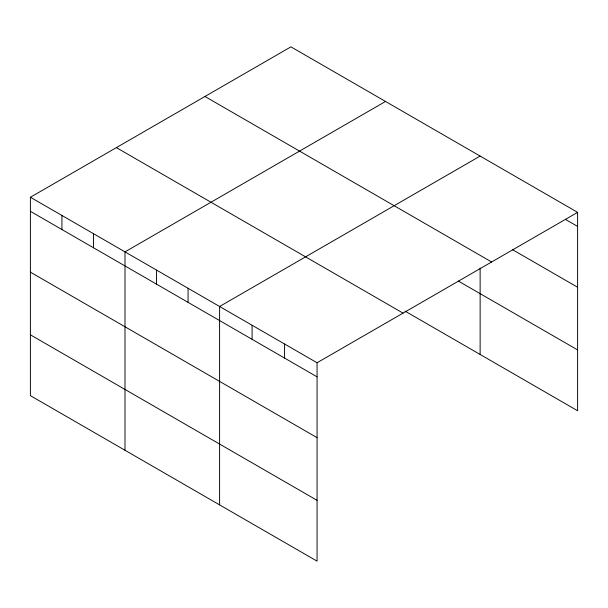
<?xml version="1.0" encoding="UTF-8"?>
<svg xmlns="http://www.w3.org/2000/svg" width="608" height="608" viewBox="0 0 608 608"><rect width="100%" height="100%" fill="white"/><g stroke="black" fill="none" stroke-linecap="round" stroke-linejoin="round"><path stroke-width="0.91" d="M317.064 437.661L317.064 362.763L30.4 197.258L30.4 395.648L317.064 561.154L317.064 437.661L30.4 272.156M404.936 311.053L577.6 410.742L577.6 212.352L290.936 46.846L30.4 197.258M385.533 101.46L124.997 251.879L124.997 450.27M480.13 156.074L219.602 306.493L219.602 504.883M317.064 362.763L577.6 212.352M565.417 219.382L577.6 226.419M512.62 249.728L577.6 287.242M204.957 96.482L491.621 261.987M458.303 281.04L577.6 349.912M116.379 147.622L403.043 313.128M30.4 211.326L317.064 376.838M30.4 334.826L317.064 500.331M480.13 268.006L480.13 354.464M284.574 344.006L284.574 358.074M252.092 325.25L252.092 339.317M188.07 288.291L188.07 302.358M156.53 270.081L156.53 284.149M93.465 233.67L93.465 247.737M61.932 215.468L61.932 229.535"/></g></svg>
